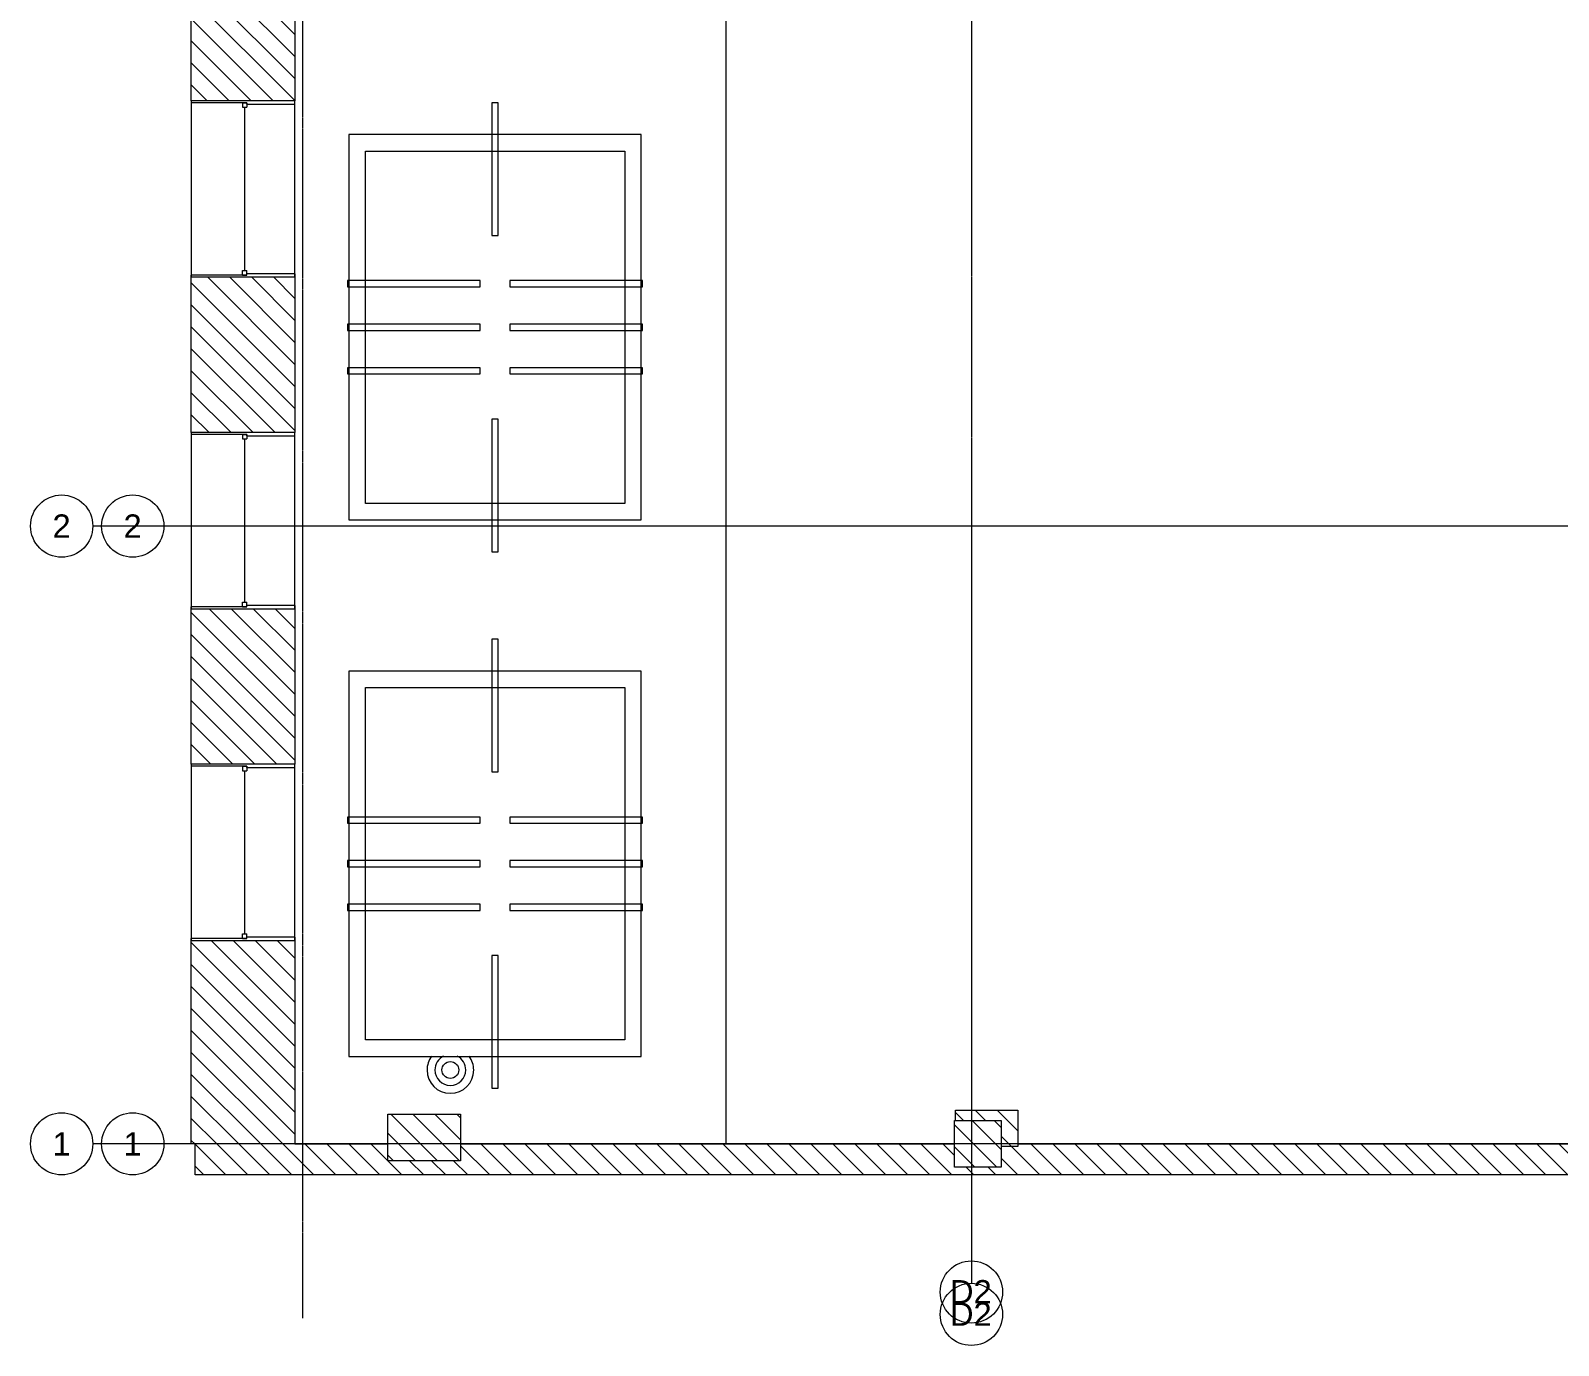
# Model space of a CAD drawing. Header units: inches. Extents: x -956 to 1409, y -1120 to 895.
# Drawn here: x -956 to -367, y -1120 to -613 of the extents above; entities that cross this region are included whole.
import ezdxf

# ---------------------------------------------------------------- set-up
doc = ezdxf.new("R2010")
doc.units = ezdxf.units.IN
doc.header["$MEASUREMENT"] = 0
for name, pattern in [('Grid Line', [0.875, 0.5, -0.125, 0.125, -0.125]), ('Grid Line 1_2_', [0.875, 0.5, -0.125, 0.125, -0.125]), ('Grid Line 1_4_', [0.4375, 0.25, -0.0625, 0.0625, -0.0625])]:
    doc.linetypes.add(name, pattern=pattern)
for name, color, linetype, lineweight in [('A-DETL-GENF', 92, 'Continuous', 13), ('A-FLOR', 192, 'Continuous', 13), ('A-GLAZ', 151, 'Continuous', 13), ('A-WALL', 113, 'Continuous', 13), ('A-WALL-PATT', 111, 'Continuous', 13), ('S-COLS', 52, 'Continuous', 13), ('S-GRID', 1, 'Continuous', 9), ('S-GRID-IDEN', 1, 'Continuous', 9)]:
    doc.layers.add(name, color=color, linetype=linetype, lineweight=lineweight)
doc.styles.add('Arial', font='arial.ttf', dxfattribs={"height": 9})
pattern_1 = [(135, (0, 0), (-4.24264, -4.24264), [])]

# ---------------------------------------------------------------- blocks, each defined once
blk = doc.blocks.new('Double Hung - 68_ x 80_-826502-7TH FLOOR TELECOM RCP')
at = {"layer": 'A-GLAZ', "color": 53, "lineweight": 20}
for p, q in [((-34, 20), (-33.25, 20)), ((-33.25, -1.5), (-33.25, 20)), ((33.25, -1.5), (33.25, 20)), ((34, 20), (33.25, 20)), ((-33.25, 0.25), (-33.25, -1.5)), ((-33.25, 0.25), (-31.5, 0.25)), ((-31.5, 0.25), (-31.5, -1.5)), ((31.5, 0.25), (31.5, -1.5)), ((33.25, 0.25), (31.5, 0.25)), ((33.25, 0.25), (33.25, -1.5)), ((-33.25, -1.5), (-31.5, -1.5)), ((-33.25, -1.5), (-32.75, -1.5)), ((-32.75, -20), (-32.75, -1.5)), ((-31.5, -0.625), (31.5, -0.625)), ((33.25, -1.5), (31.5, -1.5)), ((32.75, -1.5), (33.25, -1.5)), ((32.75, -1.5), (32.75, -20)), ((-32.75, -20), (-34, -20)), ((32.75, -20), (34, -20))]:
    blk.add_line(p, q, dxfattribs=at)
blk = doc.blocks.new('Concrete-Square-Column - 18 x 18-3368440-7TH FLOOR TELECOM RCP')
at = {"layer": 'S-COLS', "lineweight": 9}
h = blk.add_hatch(dxfattribs=at)
h.set_pattern_fill('FP_2', color=9, style=0, pattern_type=2)
h.set_pattern_definition([(135, (590.477, 1042.119), (-4.24264, -4.24264), [])])
h.paths.add_polyline_path([(9, -9), (9, 9), (-9, 9), (-9, -9)], flags=0)
at = {"layer": 'S-COLS', "color": 53, "lineweight": 20}
for p, q in [((-9, 9), (9, 9)), ((-9, -9), (-9, 9)), ((9, 9), (9, -9)), ((9, -9), (-9, -9))]:
    blk.add_line(p, q, dxfattribs=at)
blk = doc.blocks.new('Concrete-Square-Column - 18 x 28-3368443-7TH FLOOR TELECOM RCP')
at = {"layer": 'S-COLS', "lineweight": 9}
h = blk.add_hatch(dxfattribs=at)
h.set_pattern_fill('FP_6', color=9, style=0, pattern_type=2)
h.set_pattern_definition([(45, (1039.619, -803.977), (-4.24264, 4.24264), [])])
h.paths.add_polyline_path([(-9, -14), (9, -14), (9, 14), (-9, 14)], flags=0)
at = {"layer": 'S-COLS', "color": 53, "lineweight": 20}
for p, q in [((-9, 14), (9, 14)), ((-9, -14), (-9, 14)), ((9, 14), (9, -14)), ((9, -14), (-9, -14))]:
    blk.add_line(p, q, dxfattribs=at)
blk = doc.blocks.new('Skylight-Wasco-Extended_Pyramid_System - Exst 5_12 8th-923633-7TH FLOOR TELECOM RCP')
at = {"layer": 'A-DETL-GENF', "color": 9, "lineweight": 9}
for p, q in [((1.19, 86.62), (-1.19, 86.62)), ((-1.19, 86.62), (-1.19, 35.42)), ((1.19, 35.42), (1.19, 86.62)), ((-1.19, 35.42), (1.19, 35.42)), ((-5.73, 18), (-56.93, 18)), ((-56.93, 18), (-56.93, 15.62)), ((-5.73, 15.62), (-5.73, 18)), ((56.93, 18), (5.73, 18)), ((5.73, 18), (5.73, 15.62)), ((56.93, 15.62), (56.93, 18)), ((-56.93, 15.62), (-5.73, 15.62)), ((5.73, 15.62), (56.93, 15.62)), ((-5.73, 1.19), (-56.93, 1.19)), ((-56.93, 1.19), (-56.93, -1.19)), ((-5.73, -1.19), (-5.73, 1.19)), ((56.93, 1.19), (5.73, 1.19)), ((5.73, 1.19), (5.73, -1.19)), ((56.93, -1.19), (56.93, 1.19)), ((-56.93, -1.19), (-5.73, -1.19)), ((5.73, -1.19), (56.93, -1.19)), ((-5.73, -15.62), (-56.93, -15.62)), ((-56.93, -15.62), (-56.93, -18)), ((-5.73, -18), (-5.73, -15.62)), ((56.93, -15.62), (5.73, -15.62)), ((5.73, -15.62), (5.73, -18)), ((56.93, -18), (56.93, -15.62)), ((-56.93, -18), (-5.73, -18)), ((5.73, -18), (56.93, -18)), ((1.19, -35.42), (-1.19, -35.42)), ((-1.19, -35.42), (-1.19, -86.62)), ((1.19, -86.62), (1.19, -35.42)), ((-1.19, -86.62), (1.19, -86.62))]:
    blk.add_line(p, q, dxfattribs=at)
at = {"layer": 'A-GLAZ', "color": 9, "lineweight": 9}
for p, q in [((-56.34, 74.34), (-56.34, -74.34)), ((56.34, 74.34), (-56.34, 74.34)), ((56.34, -74.34), (56.34, 74.34)), ((-50, -68), (-50, 68)), ((-50, 68), (50, 68)), ((50, 68), (50, -68)), ((50, -68), (-50, -68)), ((-56.34, -74.34), (56.34, -74.34))]:
    blk.add_line(p, q, dxfattribs=at)
blk = doc.blocks.new('Drain-Roof-Froet-_Bi-Functional_-200C6 - 6_-928687-7TH FLOOR TELECOM RCP')
at = {"layer": 'A-DETL-GENF', "color": 9, "lineweight": 9}
blk.add_circle((0, 0), 3.25, dxfattribs=at)
for radius, start, end in [(9, 144.04238, 180), (9, 180, 360), (5.94, 116.16177, 180), (5.94, 180, 0), (5.94, 360, 63.83823), (9, 360, 35.95762)]:
    blk.add_arc((0, 0), radius, start, end, dxfattribs=at)
blk = doc.blocks.new('Grid - Grid Head - Circle-20770-7TH FLOOR TELECOM RCP')
at = {"layer": 'S-GRID-IDEN', "color": 9}
blk.add_circle((0, 0), 0.125, dxfattribs=at)
blk = doc.blocks.new('18433_1 - AEO NY - CENTRAL_rvt-1-7TH FLOOR TELECOM RCP')
at = {"layer": 'A-WALL-PATT', "lineweight": 9}
h = blk.add_hatch(dxfattribs=at)
h.set_pattern_fill('FP_1', color=9, style=0, pattern_type=2)
h.set_pattern_definition(pattern_1)
h.paths.add_polyline_path([(-892.39, -1042.12), (-853.85, -1042.12), (-853.85, -963.62), (-893.85, -963.62), (-893.85, -1042.12)], flags=0)
h.paths.add_polyline_path([(-893.85, -895.62), (-853.85, -895.62), (-853.85, -835.62), (-893.85, -835.62)], flags=0)
h.paths.add_polyline_path([(-893.85, -767.62), (-853.85, -767.62), (-853.85, -707.62), (-893.85, -707.62)], flags=0)
h.paths.add_polyline_path([(-853.85, -639.62), (-853.85, -555.62), (-893.85, -555.62), (-893.85, -639.62)], flags=0)
h = blk.add_hatch(dxfattribs=at)
h.set_pattern_fill('FP_1', color=9, style=0, pattern_type=2)
h.set_pattern_definition(pattern_1)
h.paths.add_polyline_path([(304.4, -1054.12), (304.4, -1042.12), (138.9, -1042.12), (138.9, -1048.62), (110.9, -1048.62), (110.9, -1042.12), (-75.23, -1042.12), (-75.23, -1048.62), (-99.23, -1048.62), (-99.23, -1042.12), (-332.82, -1042.13), (-332.82, -1043.12), (-356.82, -1043.12), (-356.82, -1042.12), (-575.1, -1042.12), (-575.1, -1043.12), (-581.48, -1043.12), (-581.48, -1051.12), (-599.48, -1051.12), (-599.48, -1042.12), (-789.98, -1042.12), (-789.98, -1048.62), (-817.98, -1048.62), (-817.98, -1042.12), (-892.39, -1042.12), (-892.39, -1054.12), (226.73, -1054.12)], flags=0)
at = {"layer": 'S-COLS', "lineweight": 9}
h = blk.add_hatch(dxfattribs=at)
h.set_pattern_fill('FP_1', color=9, style=0, pattern_type=2)
h.set_pattern_definition(pattern_1)
h.paths.add_polyline_path([(-575.1, -1043.12), (-575.1, -1029.12), (-599.1, -1029.12), (-599.1, -1033.12), (-581.48, -1033.12), (-581.48, -1043.12)], flags=0)
at = {"layer": 'A-FLOR', "color": 9, "lineweight": 9}
blk.add_line((-687.6, -1042.12), (-687.6, -555.62), dxfattribs=at)
at = {"layer": 'A-WALL', "color": 53, "lineweight": 20}
for p, q in [((-893.85, -639.62), (-893.85, -555.62)), ((-853.85, -555.62), (-853.85, -639.62)), ((-853.85, -639.62), (-893.85, -639.62)), ((-893.85, -767.62), (-893.85, -707.62)), ((-893.85, -707.62), (-853.85, -707.62)), ((-853.85, -707.62), (-853.85, -767.62)), ((-853.85, -767.62), (-893.85, -767.62)), ((-893.85, -895.62), (-893.85, -835.62)), ((-893.85, -835.62), (-853.85, -835.62)), ((-853.85, -835.62), (-853.85, -895.62)), ((-853.85, -895.62), (-893.85, -895.62)), ((-893.85, -1042.12), (-893.85, -963.62)), ((-893.85, -963.62), (-853.85, -963.62)), ((-853.85, -963.62), (-853.85, -1042.12)), ((-892.39, -1042.12), (-893.85, -1042.12)), ((-892.39, -1054.12), (-892.39, -1042.12)), ((-853.85, -1042.12), (-817.98, -1042.12)), ((-789.98, -1042.12), (-599.48, -1042.12)), ((-575.1, -1042.12), (-356.82, -1042.12)), ((304.4, -1054.12), (-892.39, -1054.12))]:
    blk.add_line(p, q, dxfattribs=at)
at = {"layer": 'A-WALL', "color": 9, "lineweight": 9}
for p, q in [((-893.85, -639.62), (-893.85, -707.62)), ((-853.85, -707.62), (-853.85, -639.62)), ((-893.85, -767.62), (-893.85, -835.62)), ((-853.85, -835.62), (-853.85, -767.62)), ((-893.85, -895.62), (-893.85, -963.62)), ((-853.85, -963.62), (-853.85, -895.62))]:
    blk.add_line(p, q, dxfattribs=at)
at = {"layer": 'S-COLS', "color": 53, "lineweight": 20}
for p, q in [((-599.1, -1033.12), (-599.1, -1029.12)), ((-599.1, -1029.12), (-575.1, -1029.12)), ((-575.1, -1029.12), (-575.1, -1042.12))]:
    blk.add_line(p, q, dxfattribs=at)
at = {"layer": 'S-COLS', "color": 9, "lineweight": 9}
for p, q in [((-575.1, -1042.12), (-575.1, -1043.12)), ((-575.1, -1043.12), (-581.48, -1043.12))]:
    blk.add_line(p, q, dxfattribs=at)
at = {"layer": 'S-GRID', "linetype": 'Grid Line 1_4_'}
for p, q in [((-592.98, -529.37), (-592.98, -1087.29)), ((444.9, -803.74), (-904.42, -803.74)), ((444.9, -1042.12), (-904.42, -1042.12))]:
    blk.add_line(p, q, dxfattribs=at)
at = {"color": 9, "lineweight": 9}
for name, p, rotation in [('Double Hung - 68_ x 80_-826502-7TH FLOOR TELECOM RCP', (-873.85, -673.62), 89.99999999999991), ('Double Hung - 68_ x 80_-826502-7TH FLOOR TELECOM RCP', (-873.85, -801.62), 89.99999999999991), ('Double Hung - 68_ x 80_-826502-7TH FLOOR TELECOM RCP', (-873.85, -929.62), 89.99999999999991), ('Concrete-Square-Column - 18 x 28-3368443-7TH FLOOR TELECOM RCP', (-803.98, -1039.62), 89.9999999999999)]:
    blk.add_blockref(name, p, dxfattribs=dict(at, rotation=rotation))
for name, p in [('Skylight-Wasco-Extended_Pyramid_System - Exst 5_12 8th-923633-7TH FLOOR TELECOM RCP', (-776.69, -727.02)), ('Skylight-Wasco-Extended_Pyramid_System - Exst 5_12 8th-923633-7TH FLOOR TELECOM RCP', (-776.69, -934.02)), ('Drain-Roof-Froet-_Bi-Functional_-200C6 - 6_-928687-7TH FLOOR TELECOM RCP', (-793.92, -1013.62)), ('Concrete-Square-Column - 18 x 18-3368440-7TH FLOOR TELECOM RCP', (-590.48, -1042.12))]:
    blk.add_blockref(name, p, dxfattribs=at)
at = {"color": 63, "lineweight": 5, "xscale": 95.99999999999994, "yscale": 95.99999999999994, "zscale": 95.99999999999994}
for p, rotation in [((-916.42, -803.74), 89.99999999999982), ((-916.42, -1042.12), 89.99999999999982), ((-592.98, -1099.29), 180)]:
    blk.add_blockref('Grid - Grid Head - Circle-20770-7TH FLOOR TELECOM RCP', p, dxfattribs=dict(at, rotation=rotation))
at = {"layer": 'S-GRID-IDEN', "char_height": 9, "attachment_point": 1, "style": 'Arial'}
for s, insert, width in [('2', (-919.95, -799.24), 8.484), ('1', (-919.95, -1037.62), 8.484), ('D2', (-601.23, -1094.69), 19.695)]:
    blk.add_mtext(s, dxfattribs=dict(at, insert=insert, width=width))
blk = doc.blocks.new('Grid - Grid Head - Circle 2-575745-7TH FLOOR TELECOM RCP')
at = {"layer": 'S-GRID-IDEN', "color": 63, "lineweight": 13}
blk.add_circle((0, 0), 0.125, dxfattribs=at)
blk = doc.blocks.new('5649_structural model_2019_rvt-1-7TH FLOOR TELECOM RCP')
at = {"layer": 'S-GRID', "linetype": 'Grid Line', "lineweight": 13}
for p, q in [((-850.85, -1013.39), (-850.85, 774.85)), ((-592.98, -625.37), (-592.98, -999.91)), ((398.09, -803.74), (-835.82, -803.74)), ((398.09, -1042.12), (-835.82, -1042.12))]:
    blk.add_line(p, q, dxfattribs=at)
at = {"layer": 'S-GRID', "linetype": 'Grid Line 1_2_', "lineweight": 13}
for p, q in [((-592.98, -529.37), (-592.98, -625.37)), ((-835.82, -803.74), (-931.82, -803.74)), ((-592.98, -999.91), (-592.98, -1095.91)), ((-850.85, -1109.39), (-850.85, -1013.39)), ((-835.82, -1042.12), (-931.82, -1042.12))]:
    blk.add_line(p, q, dxfattribs=at)
at = {"color": 123, "lineweight": 5, "xscale": 95.99999999999994, "yscale": 95.99999999999994, "zscale": 95.99999999999994}
for p, rotation in [((-943.82, -803.74), 89.99999999999982), ((-943.82, -1042.12), 89.99999999999982), ((-592.98, -1107.91), 180)]:
    blk.add_blockref('Grid - Grid Head - Circle 2-575745-7TH FLOOR TELECOM RCP', p, dxfattribs=dict(at, rotation=rotation))
at = {"layer": 'S-GRID-IDEN', "lineweight": 13, "char_height": 9, "attachment_point": 1, "style": 'Arial'}
for s, insert, width in [('2', (-947.35, -799.24), 8.484), ('1', (-947.35, -1037.62), 8.484), ('D2', (-601.23, -1103.31), 19.695)]:
    blk.add_mtext(s, dxfattribs=dict(at, insert=insert, width=width))

msp = doc.modelspace()

# ---------------------------------------------------------------- block references
at = {"lineweight": 5}
for name in ['18433_1 - AEO NY - CENTRAL_rvt-1-7TH FLOOR TELECOM RCP', '5649_structural model_2019_rvt-1-7TH FLOOR TELECOM RCP']:
    msp.add_blockref(name, (0, 0), dxfattribs=at)

doc.saveas('drawing.dxf')
